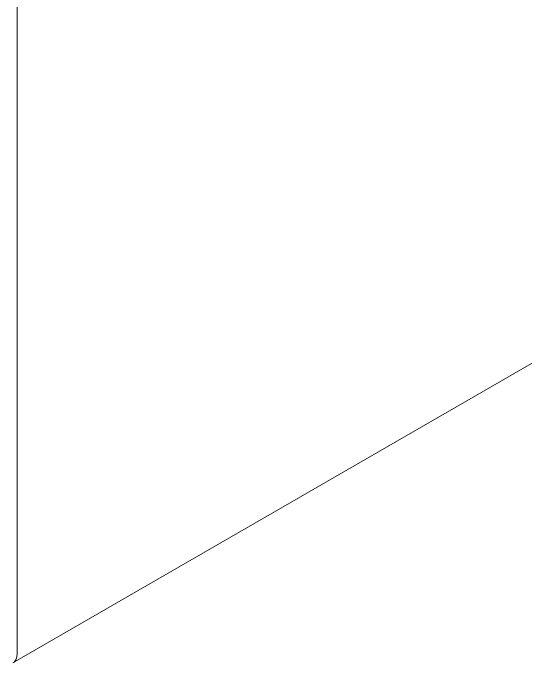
# Model space of a CAD drawing. Header units: inches. Extents: x 67248 to 85686, y -40174 to -31152.
# Drawn here: x 75408.85 to 75422.49, y -37982.51 to -37965.19 of the extents above; entities that cross this region are included whole.
import ezdxf

# ---------------------------------------------------------------- set-up
doc = ezdxf.new("R2010")
doc.units = ezdxf.units.IN
doc.header["$MEASUREMENT"] = 0

# ---------------------------------------------------------------- blocks, each defined once
blk = doc.blocks.new('ET200S')
at = {"lineweight": 0}
for p, q in [((108.621, -52.631), (108.621, 12.852)), ((108.518, -52.86), (130.226, -40.327)), ((108.591, -52.78), (108.615, -52.707)), ((108.615, -52.707), (108.621, -52.631)), ((108.518, -52.86), (108.547, -52.839)), ((108.547, -52.839), (108.591, -52.78))]:
    blk.add_line(p, q, dxfattribs=at)

msp = doc.modelspace()

# ---------------------------------------------------------------- block references
at = {"xscale": 1.08, "yscale": 1.08, "zscale": 1.08}
msp.add_blockref('ET200S', (75291.648, -37925.417, 0.332), dxfattribs=at)

doc.saveas('drawing.dxf')
